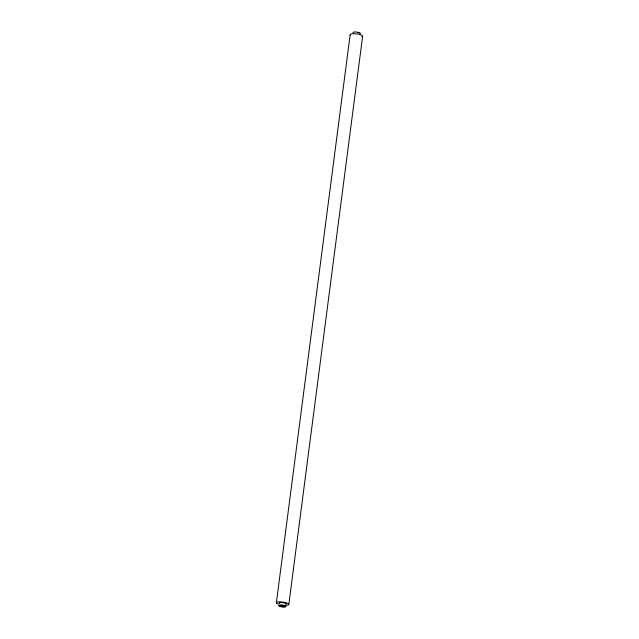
<?xml version="1.0" encoding="UTF-8"?>
<svg xmlns="http://www.w3.org/2000/svg" width="639" height="639" viewBox="0 0 639 639"><rect width="100%" height="100%" fill="white"/><g stroke="black" fill="none" stroke-linecap="round" stroke-linejoin="round"><path stroke-width="0.96" d="M276.36 602.817L350.156 34.642M288.844 604.358L362.64 36.183M278.157 604.151A6.286 1.558 7.4 0 1 278.628 601.898A6.286 1.558 7.4 0 1 287.742 603.328A6.286 1.558 7.4 0 1 285.681 605.325M350.356 35.065A6.286 1.558 7.4 0 1 357.257 33.963A6.286 1.558 7.4 0 1 361.778 36.862M279.347 603.655A3.77 0.935 7.4 0 1 282.63 602.657A3.77 0.935 7.4 0 1 285.833 604.462M357.377 32.469A2.516 0.623 7.4 0 1 358.878 32.948M353.087 32.789A3.77 0.935 7.4 0 1 357.225 32.126A3.77 0.935 7.4 0 1 359.941 33.859M279.618 606.339A3.77 0.935 7.4 0 0 285.897 606.699A3.77 0.935 7.4 0 0 281.344 604.981A3.77 0.935 7.4 0 0 279.618 606.339M280.513 606.227A2.516 0.623 7.4 0 0 284.698 606.467A2.516 0.623 7.4 0 0 281.663 605.325A2.516 0.623 7.4 0 0 280.513 606.227"/></g></svg>
